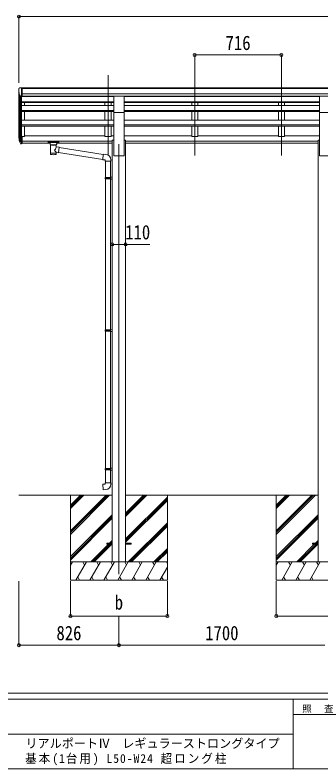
# Model space of a CAD drawing. Units: millimetres at full size, sheet at 1:25. Extents: x -6988 to 7066, y -4877 to 4823.
# Drawn here: x -8 to 2519, y -4877 to 1341 of the extents above; entities that cross this region are included whole.
import ezdxf
from ezdxf.enums import TextEntityAlignment as Align

# ---------------------------------------------------------------- set-up
doc = ezdxf.new("R2010")
doc.units = ezdxf.units.MM
doc.header["$LTSCALE"] = 25
doc.header["$PDMODE"] = 32
doc.header["$PDSIZE"] = 25
for name, color, linetype, lineweight in [('0-0_0', 7, 'Continuous', 9), ('0-1_本体', 4, 'Continuous', 9), ('0-2_部品', 7, 'Continuous', 9), ('0-8_PARTS2', 2, 'Continuous', 9), ('0-A_寸法', 6, 'Continuous', 9), ('F-0_240', 7, 'Continuous', 9)]:
    doc.layers.add(name, color=color, linetype=linetype, lineweight=lineweight)
doc.styles.add('ＭＳ ゴシック', font='')
doc.styles.get('ＭＳ ゴシック').set_extended_font_data('MS Gothic')

msp = doc.modelspace()

# ---------------------------------------------------------------- linework, layer by layer
at = {"layer": '0-0_0'}
for p, q in [((24.13, -2620), (795.13, -2620)), ((450.13, -2620), (450.13, -3320)), ((450.13, -2914.18), (744.31, -2620)), ((450.13, -2928.32), (758.45, -2620)), ((450.13, -2942.46), (772.6, -2620)), ((450.13, -2730.33), (560.46, -2620)), ((450.13, -2716.19), (546.32, -2620)), ((450.13, -2702.05), (532.18, -2620)), ((905.13, -2620), (2495.13, -2620)), ((905.13, -2795.83), (1080.96, -2620)), ((905.13, -2781.69), (1066.82, -2620)), ((905.13, -2767.55), (1052.68, -2620)), ((905.13, -2979.68), (1250.13, -2634.68)), ((905.13, -2993.82), (1250.13, -2648.82)), ((905.13, -3007.96), (1250.13, -2662.97)), ((1250.13, -2620), (1250.13, -3320)), ((2150.13, -2620), (2150.13, -3320)), ((2150.13, -2914.18), (2444.31, -2620)), ((2150.13, -2928.32), (2458.45, -2620)), ((2150.13, -2942.46), (2472.6, -2620)), ((2150.13, -2730.33), (2260.46, -2620)), ((2150.13, -2716.19), (2246.32, -2620)), ((2150.13, -2702.05), (2232.18, -2620)), ((450.13, -3126.31), (795.13, -2781.31)), ((450.13, -3140.45), (795.13, -2795.46)), ((2150.13, -3126.31), (2495.13, -2781.31)), ((2150.13, -3140.45), (2495.13, -2795.46)), ((450.13, -3154.6), (795.13, -2809.6)), ((926.94, -3170), (1250.13, -2846.81)), ((2150.13, -3154.6), (2495.13, -2809.6)), ((941.08, -3170), (1250.13, -2860.96)), ((955.23, -3170), (1250.13, -2875.1)), ((618.57, -3170), (764.07, -3024.5)), ((632.72, -3170), (778.22, -3024.5)), ((646.86, -3170), (792.36, -3024.5)), ((773.07, -3015.5), (795.13, -2993.45)), ((787.22, -3015.5), (795.13, -3007.59)), ((2318.57, -3170), (2464.07, -3024.5)), ((2332.72, -3170), (2478.22, -3024.5)), ((2346.86, -3170), (2492.36, -3024.5)), ((2473.07, -3015.5), (2495.13, -2993.45)), ((2487.22, -3015.5), (2495.13, -3007.59)), ((1139.07, -3170), (1250.13, -3058.94)), ((1153.22, -3170), (1250.13, -3073.09)), ((1167.36, -3170), (1250.13, -3087.23)), ((1250.13, -3170), (450.13, -3170)), ((450.13, -3197.51), (466.01, -3170)), ((494.88, -3320), (581.48, -3170)), ((566.48, -3195.98), (551.48, -3170)), ((610.35, -3320), (696.95, -3170)), ((681.95, -3195.99), (666.95, -3170)), ((725.82, -3320), (812.42, -3170)), ((797.42, -3195.98), (782.42, -3170)), ((841.29, -3320), (927.89, -3170)), ((912.89, -3195.98), (897.89, -3170)), ((956.76, -3320), (1043.36, -3170)), ((1028.36, -3195.98), (1013.36, -3170)), ((1072.23, -3320), (1158.83, -3170)), ((1128.83, -3170), (1143.83, -3195.98)), ((1244.3, -3170), (1250.13, -3180.1)), ((2950.13, -3170), (2150.13, -3170)), ((2150.13, -3197.51), (2166.01, -3170)), ((2194.88, -3320), (2281.48, -3170)), ((2266.48, -3195.98), (2251.48, -3170)), ((2310.35, -3320), (2396.95, -3170)), ((2381.95, -3195.99), (2366.95, -3170)), ((2425.82, -3320), (2512.42, -3170)), ((2497.42, -3195.98), (2482.42, -3170)), ((1187.7, -3320), (1250.13, -3211.87)), ((509.88, -3294.02), (524.87, -3320)), ((625.35, -3294.02), (640.35, -3320)), ((740.82, -3294.02), (755.82, -3320)), ((856.29, -3294.02), (871.29, -3320)), ((971.76, -3294.02), (986.76, -3320)), ((1087.23, -3294.02), (1102.23, -3320)), ((1202.7, -3294.02), (1217.7, -3320)), ((2209.88, -3294.02), (2224.87, -3320)), ((2325.35, -3294.02), (2340.35, -3320)), ((2440.82, -3294.02), (2455.82, -3320)), ((450.13, -3320), (1250.13, -3320)), ((2150.13, -3320), (2950.13, -3320))]:
    msp.add_line(p, q, dxfattribs=at)
at = {"layer": '0-1_本体'}
for p, q in [((24.13, 339.26), (24.13, 703.5)), ((28.41, 684.7), (28.41, 315)), ((50.63, 739.67), (5049.63, 739.67)), ((50.63, 734.31), (5049.63, 734.31)), ((50.63, 690.8), (5049.63, 690.79)), ((38.13, 669.35), (38.13, 296.99)), ((44.13, 668.88), (44.13, 341.43)), ((44.13, 668.24), (807.63, 668.24)), ((44.13, 626.21), (807.63, 626.21)), ((44.13, 624.51), (807.63, 624.51)), ((50.63, 673.12), (5049.63, 673.12)), ((807.63, 670.75), (50.63, 670.75)), ((735.13, 670.75), (735.13, 668.24)), ((785.13, 670.75), (785.13, 668.24)), ((892.63, 670.75), (2507.63, 670.75)), ((892.63, 668.24), (2507.63, 668.24)), ((892.63, 626.21), (2507.63, 626.21)), ((892.63, 624.51), (2507.63, 624.51)), ((1451.13, 670.75), (1451.13, 668.24)), ((1501.13, 670.75), (1501.13, 668.24)), ((2167.13, 670.75), (2167.13, 668.24)), ((2217.13, 670.75), (2217.13, 668.24)), ((44.13, 620.92), (807.63, 620.92)), ((44.13, 593.82), (807.63, 593.82)), ((69.13, 593.82), (69.13, 620.92)), ((735.13, 620.92), (735.13, 593.82)), ((785.13, 620.92), (785.13, 593.82)), ((892.63, 620.92), (2507.63, 620.92)), ((892.63, 593.82), (2507.63, 593.82)), ((1451.13, 620.92), (1451.13, 593.82)), ((1501.13, 620.92), (1501.13, 593.82)), ((2167.13, 620.92), (2167.13, 593.82)), ((2217.13, 620.92), (2217.13, 593.82)), ((44.13, 553.2), (807.63, 553.2)), ((44.13, 551.51), (807.63, 551.51)), ((44.13, 544.72), (807.63, 544.72)), ((69.13, 475.34), (69.13, 544.72)), ((735.13, 544.72), (735.13, 475.34)), ((785.13, 544.72), (785.13, 475.34)), ((807.63, 180), (807.63, 538)), ((892.63, 553.2), (2507.63, 553.2)), ((892.63, 551.51), (2507.63, 551.51)), ((892.63, 544.72), (2507.63, 544.72)), ((892.63, 180), (892.63, 538)), ((1451.13, 544.72), (1451.13, 475.34)), ((1501.13, 544.72), (1501.13, 475.34)), ((2167.13, 544.72), (2167.13, 475.34)), ((2217.13, 544.72), (2217.13, 475.34)), ((2507.63, 180), (2507.63, 538)), ((44.13, 475.34), (807.63, 475.34)), ((44.13, 436.2), (807.63, 436.2)), ((892.63, 475.34), (2507.63, 475.34)), ((892.63, 436.2), (2507.63, 436.2)), ((44.13, 434.53), (807.63, 434.53)), ((44.13, 424.89), (807.63, 424.89)), ((69.13, 340.6), (69.13, 424.89)), ((735.13, 424.89), (735.13, 340.6)), ((892.63, 434.53), (2507.63, 434.53)), ((892.63, 424.89), (2507.63, 424.89)), ((1451.13, 424.89), (1451.13, 340.6)), ((2167.13, 424.89), (2167.13, 340.6)), ((50.63, 340.6), (69.13, 340.6)), ((69.13, 345.82), (735.13, 345.82)), ((785.13, 345.82), (807.63, 345.82)), ((892.63, 345.82), (1451.13, 345.82)), ((1501.13, 345.82), (2167.13, 345.82)), ((2217.13, 345.82), (2507.63, 345.82)), ((50.63, 301.52), (795.13, 301.52)), ((50.63, 300.14), (795.13, 300.14)), ((50.63, 282.96), (282.13, 282.96)), ((336.13, 282.96), (795.13, 282.96)), ((795.13, 310), (807.63, 310)), ((795.13, 310), (795.13, -3170)), ((892.63, 310), (905.13, 310)), ((905.13, 310), (905.13, -3170)), ((905.13, 301.52), (2495.13, 301.52)), ((905.13, 300.14), (2495.13, 300.14)), ((905.13, 282.96), (2495.13, 282.96)), ((2495.13, 310), (2507.63, 310)), ((2495.13, 310), (2495.13, -3170)), ((807.63, 180), (892.63, 180)), ((2507.63, 180), (2592.63, 180))]:
    msp.add_line(p, q, dxfattribs=at)
for points in [[(785.13, 424.89), (785.13, 340.6), (735.13, 340.6)], [(1501.13, 424.89), (1501.13, 340.6), (1451.13, 340.6)], [(2217.13, 424.89), (2217.13, 340.6), (2167.13, 340.6)]]:
    msp.add_lwpolyline(points, dxfattribs=at)
at = {"layer": '0-2_部品'}
for p, q in [((22.13, 732.49), (22.13, 731.86)), ((29.04, 741.29), (24.97, 735.48)), ((36.51, 670.69), (27.23, 686.75)), ((32.13, 741.86), (29.8, 741.72)), ((32.13, 741.86), (50.63, 741.86)), ((44.13, 668.88), (44.13, 741.86)), ((50.63, 741.86), (60.63, 741.77)), ((50.63, 669.88), (50.63, 741.86)), ((60.63, 739.67), (60.63, 741.77)), ((44.13, 668.88), (38.92, 669.19)), ((50.63, 669.88), (44.13, 669.88)), ((807.63, 671.99), (892.63, 671.99)), ((807.63, 537.84), (807.63, 671.99)), ((892.63, 537.84), (892.63, 671.99)), ((2507.63, 671.99), (2592.63, 671.99)), ((2507.63, 537.84), (2507.63, 671.99)), ((807.63, 537.84), (892.63, 537.84)), ((2507.63, 537.84), (2592.63, 537.84)), ((26.52, 315.39), (36.69, 296.22)), ((37.7, 297.47), (27.94, 315.88)), ((44.13, 341.43), (44.13, 279.55)), ((50.63, 341.43), (44.13, 341.43)), ((50.63, 341.43), (50.63, 280.37)), ((29.11, 298.54), (36.69, 281.05)), ((44.13, 296.72), (39, 296.72)), ((44.13, 294.72), (39.29, 294.72)), ((44.13, 279.55), (39.29, 279.55)), ((50.63, 303.12), (44.13, 303.12)), ((50.63, 297.72), (44.13, 297.72)), ((50.63, 280.37), (44.13, 280.37)), ((265.63, 294.66), (265.63, 283.9)), ((265.63, 294.46), (265.63, 292.92)), ((267.63, 295.32), (350.63, 295.32)), ((267.63, 293.14), (350.63, 293.14)), ((267.63, 283.23), (282.13, 283.23)), ((282.13, 276.42), (282.13, 286.7)), ((286.23, 271.92), (286.21, 191.63)), ((332.03, 254.35), (332.03, 271.94)), ((357.25, 250.44), (332.03, 254.36)), ((336.13, 276.42), (336.13, 286.7)), ((336.13, 283.23), (350.63, 283.23)), ((357.25, 250.44), (350.23, 205.18)), ((352.63, 294.66), (352.63, 283.9)), ((332.05, 191.63), (332.03, 208.26)), ((332.03, 208.01), (350.23, 205.18)), ((717.4, 150.01), (350.5, 206.93)), ((721.07, 191.94), (356.94, 248.43)), ((742.05, 191.82), (721.22, 193.64)), ((737.13, 136.07), (783.13, 136.07)), ((739.13, 136.07), (739.13, 2.08)), ((781.13, 136.07), (781.13, 4.64)), ((783.13, 136.07), (783.13, 146.99)), ((737.13, 0.08), (738.13, 2.08)), ((737.13, 0.08), (781.13, 0.08)), ((737.13, 0.08), (737.13, -7.92)), ((738.13, 2.08), (781.13, 2.08)), ((776.65, 0.08), (776.22, 2.08)), ((779.13, 4.58), (795.13, 5.05)), ((779.13, 2.58), (779.13, 4.58)), ((779.13, 2.58), (781.13, 2.58)), ((795.13, 5.05), (795.13, -12.89)), ((737.13, -7.92), (781.13, -7.92)), ((737.13, -7.92), (738.13, -9.92)), ((738.13, -9.92), (781.13, -9.92)), ((739.13, -9.92), (739.13, -1254.11)), ((779.13, -12.42), (779.13, -10.42)), ((779.13, -12.42), (795.13, -12.89)), ((781.13, -12.48), (781.13, -1251.55)), ((737.13, -1256.11), (738.13, -1254.11)), ((737.13, -1256.11), (781.13, -1256.11)), ((737.13, -1256.11), (737.13, -1264.11)), ((737.13, -1264.11), (781.13, -1264.11)), ((737.13, -1264.11), (738.13, -1266.11)), ((738.13, -1254.11), (781.13, -1254.11)), ((738.13, -1266.11), (781.13, -1266.11)), ((739.13, -1266.11), (739.13, -2399.27)), ((776.65, -1256.11), (776.22, -1254.11)), ((779.13, -1251.61), (795.13, -1251.14)), ((779.13, -1253.61), (779.13, -1251.61)), ((779.13, -1253.61), (781.13, -1253.61)), ((779.13, -1268.61), (779.13, -1266.61)), ((779.13, -1268.61), (795.13, -1269.08)), ((781.13, -1268.67), (781.13, -2396.71)), ((795.13, -1251.14), (795.13, -1269.08)), ((737.13, -2401.27), (738.13, -2399.27)), ((737.13, -2401.27), (781.13, -2401.27)), ((737.13, -2401.27), (737.13, -2409.27)), ((737.13, -2409.27), (781.13, -2409.27)), ((737.13, -2409.27), (738.13, -2411.27)), ((738.13, -2399.27), (781.13, -2399.27)), ((738.13, -2411.27), (781.13, -2411.27)), ((739.13, -2411.27), (739.13, -2517.41)), ((776.65, -2401.27), (776.22, -2399.27)), ((779.13, -2396.77), (795.13, -2396.3)), ((779.13, -2398.77), (779.13, -2396.77)), ((779.13, -2398.77), (781.13, -2398.77)), ((779.13, -2413.77), (779.13, -2411.77)), ((779.13, -2413.77), (795.13, -2414.24)), ((781.13, -2413.83), (781.13, -2517.41)), ((795.13, -2396.3), (795.13, -2414.24)), ((737.13, -2517.41), (783.13, -2517.41)), ((737.13, -2527.41), (737.13, -2517.41)), ((783.13, -2517.41), (783.13, -2528.32))]:
    msp.add_line(p, q, dxfattribs=at)
at = {"layer": '0-2_部品', "color": 4}
for p, q in [((750.13, -3015.5), (750.13, -3024.5)), ((795.13, -3015.5), (750.13, -3015.5)), ((795.13, -3024.5), (750.13, -3024.5)), ((950.13, -3015.5), (905.13, -3015.5)), ((950.13, -3024.5), (905.13, -3024.5)), ((950.13, -3015.5), (950.13, -3024.5)), ((2450.13, -3015.5), (2450.13, -3024.5)), ((2495.13, -3015.5), (2450.13, -3015.5)), ((2495.13, -3024.5), (2450.13, -3024.5))]:
    msp.add_line(p, q, dxfattribs=at)
at = {"layer": '0-2_部品'}
for points in [[(265.63, 294.66), (265.67, 294.85), (265.75, 294.99), (265.85, 295.08), (265.95, 295.14), (266.07, 295.19), (266.37, 295.25), (266.86, 295.3), (267.4, 295.32), (267.63, 295.32)], [(265.63, 283.9), (265.67, 283.7), (265.75, 283.56), (265.85, 283.47), (265.95, 283.41), (266.07, 283.36), (266.37, 283.3), (266.86, 283.25), (267.4, 283.23), (267.63, 283.23)], [(282.17, 276.48), (282.15, 276.13), (282.39, 275.17), (282.91, 274.28), (283.72, 273.45), (284.83, 272.65), (286.23, 271.92)], [(332.03, 271.94), (332.26, 272.03), (333.62, 272.76), (334.73, 273.61), (335.49, 274.48), (335.95, 275.38), (336.12, 276.26)], [(350.63, 295.32), (350.98, 295.32), (351.51, 295.29), (351.96, 295.24), (352.27, 295.16), (352.44, 295.06), (352.56, 294.92), (352.62, 294.74), (352.63, 294.66)], [(350.63, 283.23), (350.98, 283.24), (351.51, 283.26), (351.96, 283.31), (352.27, 283.39), (352.44, 283.49), (352.56, 283.63), (352.62, 283.81), (352.63, 283.9)], [(721.22, 193.64), (717.21, 147.82), (737.13, 146.07), (737.13, 136.07)], [(776.65, 0.08), (776.65, -7.92), (776.22, -9.92)], [(779.13, -10.42), (781.13, -10.42), (781.13, 2.58)], [(776.65, -1256.11), (776.65, -1264.11), (776.22, -1266.11)], [(779.13, -1266.61), (781.13, -1266.61), (781.13, -1253.61)], [(776.65, -2401.27), (776.65, -2409.27), (776.22, -2411.27)], [(779.13, -2411.77), (781.13, -2411.77), (781.13, -2398.77)], [(742.05, -2573.15), (721.22, -2574.98), (717.21, -2529.15), (737.13, -2527.41)]]:
    msp.add_lwpolyline(points, dxfattribs=at)
for centre, radius, start, end in [((25.13, 732.49), 3, 93, 180), ((224.13, 731.86), 202, 180, 192.90261), ((29.86, 740.72), 1, 93.5, 145), ((39.11, 672.19), 3, 210, 266.5), ((112.79, 337.56), 89.07, 174.49576, 194.41188), ((112.08, 341.84), 88.05, 177.22392, 197.21071), ((157.35, 334.61), 133.22, 183.27987, 195.71302), ((39.29, 297.72), 3, 210, 270), ((39.29, 282.55), 3, 210, 270), ((39, 298.22), 1.5, 210, 270), ((738.13, 146.99), 45, 0, 85), ((738.13, -2528.32), 45, 275, 0)]:
    msp.add_arc(centre, radius, start, end, dxfattribs=at)
for centre, major_axis, ratio, start_param, end_param in [((267.63, 292.92), (2, 0), 0.109601, 1.5707963, 3.1415927), ((309.13, 286.7), (27, 0), 0.122176, 6.2831853, 9.424778), ((309.14, 271.47), (-22.91, 0.42), 0.072511, 0.0008029, 1.5715993), ((309.14, 269.85), (-22.91, 0.42), 0.072511, 0.0008029, 1.5715993), ((309.12, 271.47), (22.92, 0.42), 0.07247, 4.71158, 6.2823764), ((309.12, 269.85), (22.92, 0.42), 0.07247, 4.71158, 6.2823764), ((309.13, 227.81), (-22.81, -26.62), 0.234429, 1.6855472, 3.1268519), ((320.13, 276.42), (16, 0), 0.361356, 6.2636979, 6.2831853), ((350.63, 292.92), (2, 0), 0.109601, 0, 1.5707963), ((309.13, 191.63), (22.92, 0), 0.101955, 3.1415499, 6.2833984), ((309.13, 204.07), (22.91, 0), 0.122865, 3.1415927, 6.2831853), ((311.69, 230.46), (20.32, -22.25), 0.045535, 0.0389954, 1.3075346)]:
    msp.add_ellipse(centre, major_axis=major_axis, ratio=ratio, start_param=start_param, end_param=end_param, dxfattribs=at)
at = {"layer": '0-8_PARTS2'}
for p, q in [((760.13, 182.34), (760.13, 844.87)), ((1476.13, 182.34), (1476.13, 844.87)), ((2192.13, 182.34), (2192.13, 844.87)), ((850.13, 276.13), (850.13, -3270))]:
    msp.add_line(p, q, dxfattribs=at)
at = {"layer": '0-A_寸法'}
for p, q in [((24.13, 1328.36), (24.13, 782.73)), ((24.13, 1328.36), (5076.13, 1328.36)), ((1476.13, 1011.74), (1476.13, 782.73)), ((1476.13, 1011.74), (2192.13, 1011.74)), ((2192.13, 1011.74), (2192.13, 782.73)), ((795.13, -550.18), (905.13, -550.18)), ((905.13, -550.18), (1105.13, -550.18)), ((24.13, -3856.37), (24.13, -3327.42)), ((450.13, -3616.39), (450.13, -3327.42)), ((1250.13, -3616.39), (1250.13, -3327.42)), ((2150.13, -3616.39), (2150.13, -3327.42)), ((450.13, -3616.39), (1250.13, -3616.39)), ((850.13, -3856.37), (850.13, -3616.39)), ((2150.13, -3616.39), (2950.13, -3616.39)), ((24.13, -3856.37), (850.13, -3856.37)), ((850.13, -3856.37), (2550.13, -3856.37))]:
    msp.add_line(p, q, dxfattribs=at)
for p in [(24.13, 1328.36), (1476.13, 1011.74), (2192.13, 1011.74), (795.13, -550.18), (905.13, -550.18), (450.13, -3616.39), (1250.13, -3616.39), (2150.13, -3616.39), (24.13, -3856.37), (850.13, -3856.37)]:
    msp.add_point(p, dxfattribs=at)
at = {"layer": 'F-0_240', "color": 5}
for p, q in [((-6987.88, -4252.21), (6712.12, -4252.21)), ((-6987.88, -4302.21), (4489.82, -4302.21)), ((2289.82, -4302.21), (2289.82, -4877.21)), ((2289.82, -4427.21), (3789.82, -4427.21)), ((-2835.18, -4589.71), (2289.82, -4589.71)), ((-6987.88, -4877.21), (6712.12, -4877.21))]:
    msp.add_line(p, q, dxfattribs=at)

# ---------------------------------------------------------------- texts
at = {"layer": '0-A_寸法', "color": 7, "style": 'ＭＳ ゴシック', "width": 0.85}
for s, p in [('716', (1731.01, 1016.74)), ('110', (902.01, -545.18)), ('b', (815.76, -3598.89)), ('826', (334.01, -3851.37)), ('1700', (1562.63, -3851.37))]:
    msp.add_text(s, height=119.1, dxfattribs=at).set_placement(p, align=Align.BOTTOM_LEFT)
at = {"layer": 'F-0_240', "style": 'ＭＳ ゴシック'}
msp.add_text('リアルポートⅣ\u3000レギュラーストロングタイプ', height=73.31, dxfattribs=at).set_placement((78.1, -4725.87), align=Align.BOTTOM_LEFT)
at = {"layer": 'F-0_240', "attachment_point": 7, "style": 'ＭＳ ゴシック'}
for s, insert, char_height in [('\\T1.17;照\u3000査', (2364.83, -4414.71), 54.99), ('\\T1.18;\\W0.95;基本(1台用)\\~L50-W24\\~超ロング柱', (75.55, -4847.54), 73.31)]:
    msp.add_mtext(s, dxfattribs=dict(at, insert=insert, char_height=char_height))

doc.saveas('drawing.dxf')
